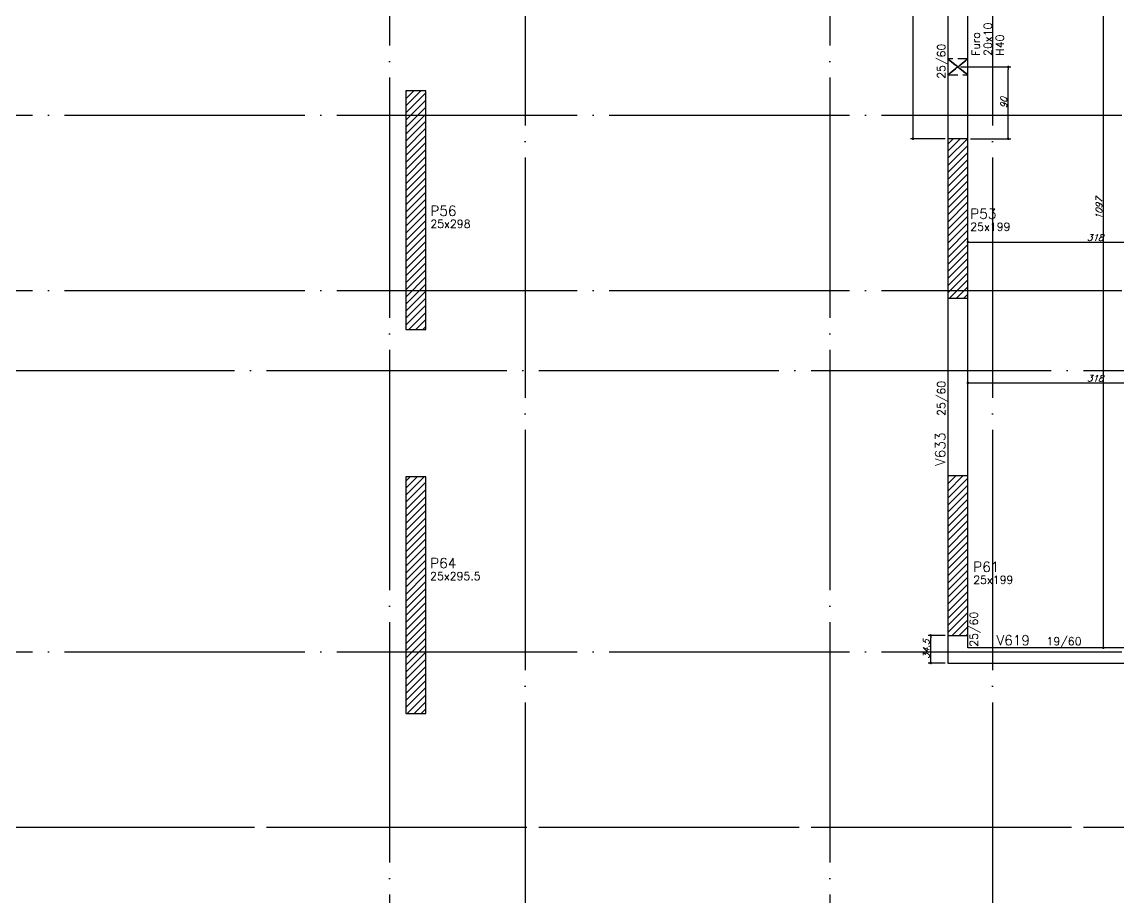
# Model space of a CAD drawing. Extents: x -4245 to 5400, y -2094 to 2406.
# Drawn here: x -1718 to -349, y -102 to 990 of the extents above; entities that cross this region are included whole.
import ezdxf
from ezdxf.enums import TextEntityAlignment as Align

# ---------------------------------------------------------------- set-up
doc = ezdxf.new("R2010")
doc.units = 0
doc.header["$LTSCALE"] = 50
doc.header["$MEASUREMENT"] = 0
doc.linetypes.add('EIXO', pattern=[6.8, 6, -0.4, 0, -0.4])
doc.linetypes.add('HIDDEN', pattern=[0.375, 0.25, -0.125])
doc.layers.get('0').update_dxf_attribs({"linetype": 'CONTINUOUS'})
doc.layers.get('DEFPOINTS').update_dxf_attribs({"linetype": 'CONTINUOUS'})
for name, color, linetype in [('F-COTAS', 106, 'CONTINUOUS'), ('F-COTAS-FUROS', 50, 'CONTINUOUS'), ('F-EIXO', 12, 'EIXO'), ('F-FURO-PAREDE', 2, 'HIDDEN'), ('F-FURO-PAREDE-TEXTOS', 2, 'CONTINUOUS'), ('F-PILARES-DIM', 172, 'CONTINUOUS'), ('F-PILARES-HACH', 174, 'CONTINUOUS'), ('F-PILARES-NOME', 170, 'CONTINUOUS'), ('F-PILARES-S', 170, 'CONTINUOUS'), ('F-TEXTO', 6, 'CONTINUOUS'), ('F-VIGAS', 3, 'CONTINUOUS'), ('F-VIGAS-DIM', 2, 'CONTINUOUS'), ('F-VIGAS-NOME', 4, 'CONTINUOUS')]:
    doc.layers.add(name, color=color, linetype=linetype)
doc.styles.add('CP-TEXT-INCL', font='simplex.shx', dxfattribs={"oblique": 20})
doc.styles.add('MCP', font='simplex.shx')
doc.styles.add('ROMANS', font='simplex.shx')
doc.dimstyles.new('CP-COTAS-50', dxfattribs={"dimscale": 0.64, "dimtxt": 12.5, "dimasz": 5, "dimexe": 5, "dimexo": 5, "dimgap": 2.5, "dimtad": 1, "dimdec": 1, "dimdsep": 46, "dimtxsty": 'CP-TEXT-INCL', "dimblk1": 'DOT', "dimblk2": 'DOT', "dimsah": 1, "dimcen": 9, "dimclrd": 256, "dimclre": 256, "dimclrt": 256, "dimadec": 0, "dimazin": 0, "dimtfac": 1, "dimtdec": 1, "dimtmove": 2, "dimatfit": 3, "dimldrblk": 'DOT', "dimfxl": 0, "dimtolj": 1, "dimarcsym": 0})
pattern_1 = [(45, (0, 10000), (-4.4194174, 4.4194174), [])]

# ---------------------------------------------------------------- blocks, each defined once
blk = doc.blocks.new('*U10')
at = {"layer": 'F-EIXO'}
blk.add_line((0, 0), (7397, 0), dxfattribs=at)
at = {"layer": 'F-TEXTO', "style": 'ROMANS'}
blk.add_attdef('EIXO', text='', height=17.5, dxfattribs=at).set_placement((-28.2072, 0), align=Align.MIDDLE_CENTER)
blk = doc.blocks.new('*U16')
at = {"layer": 'F-EIXO'}
blk.add_line((0, 0), (7484.954, 0), dxfattribs=at)
at = {"layer": 'F-TEXTO', "style": 'ROMANS'}
blk.add_attdef('EIXO', text='', height=17.5, dxfattribs=at).set_placement((-28.2072, 0), align=Align.MIDDLE_CENTER)
blk = doc.blocks.new('*U17')
at = {"layer": 'F-EIXO'}
blk.add_line((0, 0), (0, -3477.9), dxfattribs=at)
at = {"layer": 'F-TEXTO', "style": 'ROMANS'}
blk.add_attdef('EIXO', text='', height=17.5, rotation=360, dxfattribs=at).set_placement((0, 28.2), align=Align.MIDDLE_CENTER)
blk = doc.blocks.new('*U12')
at = {"layer": 'F-EIXO'}
blk.add_line((0, 0), (0, -3377.9), dxfattribs=at)
at = {"layer": 'F-TEXTO', "style": 'ROMANS'}
blk.add_attdef('EIXO', text='', height=17.5, rotation=360, dxfattribs=at).set_placement((0, 28.2), align=Align.MIDDLE_CENTER)
blk = doc.blocks.new('*U9')
at = {"layer": 'F-EIXO'}
blk.add_line((0, 0), (0, -3477.9), dxfattribs=at)
at = {"layer": 'F-TEXTO', "style": 'ROMANS'}
blk.add_attdef('EIXO', text='', height=17.5, rotation=360, dxfattribs=at).set_placement((0, 28.2), align=Align.MIDDLE_CENTER)
blk = doc.blocks.new('_DOT')
at = {"color": 0, "linetype": 'ByBlock'}
blk.add_line((-0.5, 0), (-1, 0), dxfattribs=at)
at = {"color": 0, "linetype": 'ByBlock', "const_width": 0.5}
blk.add_lwpolyline([(-0.25, 0, 1), (0.25, 0, 1)], format="xyb", close=True, dxfattribs=at)
blk = doc.blocks.new('*D56')
at = {"layer": 'DEFPOINTS', "color": 0, "linetype": 'Continuous', "transparency": 16777216}
for p in [(-367.7, 1306), (-367.7, 1306), (-367.7, 209)]:
    blk.add_point(p, dxfattribs=at)
at = {"layer": 'F-COTAS', "linetype": 'Continuous', "lineweight": -2, "transparency": 16777216}
blk.add_line((-367.7, 212.2), (-367.7, 1302.8), dxfattribs=at)
at = {"layer": 'F-COTAS', "linetype": 'Continuous', "lineweight": -2, "transparency": 16777216, "xscale": 3.2, "yscale": 3.2, "zscale": 3.2}
for p, rotation in [((-367.7, 1306), 90), ((-367.7, 209), 270)]:
    blk.add_blockref('_DOT', p, dxfattribs=dict(at, rotation=rotation))
at = {"layer": 'F-COTAS', "linetype": 'Continuous', "transparency": 16777216, "insert": (-373.3, 757.5), "char_height": 8, "attachment_point": 5, "rotation": 90, "style": 'CP-TEXT-INCL'}
blk.add_mtext('\\A1;1097', dxfattribs=at)
blk = doc.blocks.new('*D74')
at = {"layer": 'DEFPOINTS', "color": 0, "linetype": 'Continuous', "transparency": 16777216}
for p in [(-537, 539.8), (-219, 539.8), (-219, 539.8)]:
    blk.add_point(p, dxfattribs=at)
at = {"layer": 'F-COTAS', "linetype": 'Continuous', "lineweight": -2, "transparency": 16777216}
blk.add_line((-533.8, 539.8), (-222.2, 539.8), dxfattribs=at)
at = {"layer": 'F-COTAS', "linetype": 'Continuous', "lineweight": -2, "transparency": 16777216, "xscale": 3.2, "yscale": 3.2, "zscale": 3.2, "rotation": 180}
blk.add_blockref('_DOT', (-537, 539.8), dxfattribs=at)
at = {"layer": 'F-COTAS', "linetype": 'Continuous', "lineweight": -2, "transparency": 16777216, "xscale": 3.2, "yscale": 3.2, "zscale": 3.2}
blk.add_blockref('_DOT', (-219, 539.8), dxfattribs=at)
at = {"layer": 'F-COTAS', "linetype": 'Continuous', "transparency": 16777216, "insert": (-378, 545.4), "char_height": 8, "attachment_point": 5, "style": 'CP-TEXT-INCL'}
blk.add_mtext('\\A1;318', dxfattribs=at)
blk = doc.blocks.new('*D84')
at = {"layer": 'DEFPOINTS', "color": 0, "linetype": 'Continuous', "transparency": 16777216}
for p in [(-537, 715.6), (-219, 715.6), (-219, 715.6)]:
    blk.add_point(p, dxfattribs=at)
at = {"layer": 'F-COTAS', "linetype": 'Continuous', "lineweight": -2, "transparency": 16777216}
blk.add_line((-533.8, 715.6), (-222.2, 715.6), dxfattribs=at)
at = {"layer": 'F-COTAS', "linetype": 'Continuous', "lineweight": -2, "transparency": 16777216, "xscale": 3.2, "yscale": 3.2, "zscale": 3.2, "rotation": 180}
blk.add_blockref('_DOT', (-537, 715.6), dxfattribs=at)
at = {"layer": 'F-COTAS', "linetype": 'Continuous', "lineweight": -2, "transparency": 16777216, "xscale": 3.2, "yscale": 3.2, "zscale": 3.2}
blk.add_blockref('_DOT', (-219, 715.6), dxfattribs=at)
at = {"layer": 'F-COTAS', "linetype": 'Continuous', "transparency": 16777216, "insert": (-378, 721.2), "char_height": 8, "attachment_point": 5, "style": 'CP-TEXT-INCL'}
blk.add_mtext('\\A1;318', dxfattribs=at)
blk = doc.blocks.new('*D120')
at = {"layer": 'DEFPOINTS', "color": 0, "linetype": 'Continuous', "transparency": 16777216}
for p in [(-583.4, 224.5), (-562, 224.5), (-562, 190)]:
    blk.add_point(p, dxfattribs=at)
at = {"layer": 'F-COTAS', "linetype": 'Continuous', "lineweight": -2, "transparency": 16777216}
for p, q in [((-565.2, 224.5), (-586.6, 224.5)), ((-583.4, 193.2), (-583.4, 221.3)), ((-565.2, 190), (-586.6, 190))]:
    blk.add_line(p, q, dxfattribs=at)
at = {"layer": 'F-COTAS', "linetype": 'Continuous', "lineweight": -2, "transparency": 16777216, "xscale": 3.2, "yscale": 3.2, "zscale": 3.2}
for p, rotation in [((-583.4, 224.5), 90), ((-583.4, 190), 270)]:
    blk.add_blockref('_DOT', p, dxfattribs=dict(at, rotation=rotation))
at = {"layer": 'F-COTAS', "linetype": 'Continuous', "transparency": 16777216, "insert": (-589, 207.3), "char_height": 8, "attachment_point": 5, "rotation": 90, "style": 'CP-TEXT-INCL'}
blk.add_mtext('\\A1;34.5', dxfattribs=at)
blk = doc.blocks.new('*D121')
at = {"layer": 'DEFPOINTS', "color": 0, "linetype": 'Continuous', "transparency": 16777216}
for p in [(-605.5, 1206.6), (-581.8, 1206.6), (-562, 844.5)]:
    blk.add_point(p, dxfattribs=at)
at = {"layer": 'F-COTAS', "linetype": 'Continuous', "lineweight": -2, "transparency": 16777216}
for p, q in [((-585, 1206.6), (-608.7, 1206.6)), ((-605.5, 847.7), (-605.5, 1203.4)), ((-565.2, 844.5), (-608.7, 844.5))]:
    blk.add_line(p, q, dxfattribs=at)
at = {"layer": 'F-COTAS', "linetype": 'Continuous', "lineweight": -2, "transparency": 16777216, "xscale": 3.2, "yscale": 3.2, "zscale": 3.2}
for p, rotation in [((-605.5, 1206.6), 90), ((-605.5, 844.5), 270)]:
    blk.add_blockref('_DOT', p, dxfattribs=dict(at, rotation=rotation))
at = {"layer": 'F-COTAS', "linetype": 'Continuous', "transparency": 16777216, "insert": (-611.1, 1025.6), "char_height": 8, "attachment_point": 5, "rotation": 90, "style": 'CP-TEXT-INCL'}
blk.add_mtext('\\A1;362.1', dxfattribs=at)
blk = doc.blocks.new('*D354')
at = {"layer": 'DEFPOINTS', "color": 0, "linetype": 'Continuous', "transparency": 16777216}
for p in [(-549.5, 934.2), (-486.5, 934.2), (-537, 844.5)]:
    blk.add_point(p, dxfattribs=at)
at = {"layer": 'F-COTAS-FUROS', "linetype": 'Continuous', "lineweight": -2, "transparency": 16777216}
for p, q in [((-546.3, 934.2), (-483.3, 934.2)), ((-486.5, 847.7), (-486.5, 931)), ((-533.8, 844.5), (-483.3, 844.5))]:
    blk.add_line(p, q, dxfattribs=at)
at = {"layer": 'F-COTAS-FUROS', "linetype": 'Continuous', "lineweight": -2, "transparency": 16777216, "xscale": 3.2, "yscale": 3.2, "zscale": 3.2}
for p, rotation in [((-486.5, 934.2), 90), ((-486.5, 844.5), 270)]:
    blk.add_blockref('_DOT', p, dxfattribs=dict(at, rotation=rotation))
at = {"layer": 'F-COTAS-FUROS', "linetype": 'Continuous', "transparency": 16777216, "insert": (-492.1, 889.4), "char_height": 8, "attachment_point": 5, "rotation": 90, "style": 'CP-TEXT-INCL'}
blk.add_mtext('\\A1;90', dxfattribs=at)

msp = doc.modelspace()

# ---------------------------------------------------------------- hatches: boundary and pattern name
at = {"layer": 'F-PILARES-HACH', "linetype": 'Continuous'}
h = msp.add_hatch(dxfattribs=at)
h.set_pattern_fill('ANSI31', color=256, scale=50, style=0)
h.set_pattern_definition(pattern_1)
h.paths.add_polyline_path([(-1239, 606.5), (-1214, 606.5), (-1214, 904.5), (-1239, 904.5)], flags=16)
h = msp.add_hatch(dxfattribs=at)
h.set_pattern_fill('ANSI31', color=256, scale=50, style=0)
h.set_pattern_definition(pattern_1)
h.paths.add_polyline_path([(-562, 645.5), (-537, 645.5), (-537, 844.5), (-562, 844.5)], flags=16)
h = msp.add_hatch(dxfattribs=at)
h.set_pattern_fill('ANSI31', color=256, scale=50, style=0)
h.set_pattern_definition(pattern_1)
h.paths.add_polyline_path([(-1239, 127), (-1214, 127), (-1214, 422.5), (-1239, 422.5)], flags=16)
h = msp.add_hatch(dxfattribs=at)
h.set_pattern_fill('ANSI31', color=256, scale=50, style=0)
h.set_pattern_definition(pattern_1)
h.paths.add_polyline_path([(-562, 224.5), (-537, 224.5), (-537, 423.5), (-562, 423.5)], flags=16)

# ---------------------------------------------------------------- linework, layer by layer
at = {"layer": 'F-EIXO'}
msp.add_line((-3768.53, -15), (3691.239, -15), dxfattribs=at)
at = {"layer": 'F-FURO-PAREDE'}
msp.add_lwpolyline([(-549.5, 934.232), (-537, 924.232), (-537, 944.232), (-549.5, 934.232), (-537, 944.232), (-562, 944.232), (-549.5, 934.232), (-562, 944.232), (-562, 924.232), (-549.5, 934.232), (-562, 924.232), (-537, 924.232), (-549.5, 934.232)], dxfattribs=at)
at = {"layer": 'F-PILARES-S', "linetype": 'Continuous'}
for points in [[(-1239, 606.5), (-1214, 606.5), (-1214, 904.5), (-1239, 904.5), (-1239, 606.5)], [(-562, 645.5), (-537, 645.5), (-537, 844.5), (-562, 844.5), (-562, 645.5)], [(-1239, 127), (-1214, 127), (-1214, 422.5), (-1239, 422.5), (-1239, 127)], [(-562, 224.5), (-537, 224.5), (-537, 423.5), (-562, 423.5), (-562, 224.5)]]:
    msp.add_lwpolyline(points, dxfattribs=at)
at = {"layer": 'F-VIGAS'}
for points in [[(-562, 1206.6), (-562, 844.5)], [(-537, 844.5), (-537, 1216.1)], [(-562, 645.5), (-562, 423.5)], [(-537, 423.5), (-537, 645.5)], [(-562, 224.5), (-562, 190)], [(-537, 209), (-537, 224.5)], [(-219, 209), (-537, 209)], [(-562, 190), (-219, 190)]]:
    msp.add_lwpolyline(points, dxfattribs=at)

# ---------------------------------------------------------------- block references
at = {"layer": 'F-EIXO', "linetype": 'Continuous'}
for name, p in [('*U9', (-1259.5, 1941.357)), ('*U17', (-709.5, 1941.357)), ('*U12', (-1090, 1841.357)), ('*U12', (-506, 1841.357)), ('*U10', (-3705.761, 874)), ('*U10', (-3705.761, 655)), ('*U16', (-3793.715, 555)), ('*U10', (-3705.761, 204)), ('*U16', (-3793.715, -15))]:
    msp.add_blockref(name, p, dxfattribs=at)

# ---------------------------------------------------------------- texts
at = {"layer": 'F-FURO-PAREDE-TEXTOS', "linetype": 'Continuous', "style": 'MCP'}
for s, p in [('20x10', (-507, 948.021)), ('Furo', (-522, 948.021)), ('H40', (-492, 948.021))]:
    msp.add_text(s, height=10, rotation=90, dxfattribs=at).set_placement(p)
at = {"layer": 'F-PILARES-DIM', "linetype": 'Continuous', "style": 'MCP'}
for s, p in [('25x298', (-1208.349, 733.319)), ('25x199', (-533.991, 729.678)), ('25x295.5', (-1208.589, 293.479)), ('25x199', (-530.286, 288.856))]:
    msp.add_text(s, height=10, dxfattribs=at).set_placement(p)
at = {"layer": 'F-PILARES-NOME', "linetype": 'Continuous', "style": 'MCP'}
for s, p in [('P56', (-1208.349, 748.319)), ('P53', (-533.991, 744.678)), ('P64', (-1208.589, 308.479)), ('P61', (-530.286, 303.856))]:
    msp.add_text(s, height=12.5, dxfattribs=at).set_placement(p)
at = {"layer": 'F-VIGAS-DIM', "linetype": 'Continuous', "style": 'MCP'}
for p in [(-565.125, 919.5), (-565.125, 498.5), (-524.5, 210.25)]:
    msp.add_text('25/60', height=10, rotation=90, dxfattribs=at).set_placement(p)
msp.add_text('19/60', height=10, dxfattribs=at).set_placement((-438.736, 212.125))
at = {"layer": 'F-VIGAS-NOME', "linetype": 'Continuous', "style": 'MCP'}
msp.add_text('V633', height=12.5, rotation=90, dxfattribs=at).set_placement((-565.125, 436))
msp.add_text('V619', height=12.5, dxfattribs=at).set_placement((-501.236, 212.125))

# ---------------------------------------------------------------- dimensions: what is measured, and where the dimension line sits
at = {"layer": 'F-COTAS', "linetype": 'Continuous'}
for base, p1, p2, angle, picture, middle in [((-367.727, 1306), (-367.727, 209), (-367.727, 1306), 270, '*D56', (-373.327, 757.5)), ((-219, 715.627), (-537, 715.627), (-219, 715.627), 180, '*D84', (-378, 721.227)), ((-219, 539.783), (-537, 539.783), (-219, 539.783), 180, '*D74', (-378, 545.383))]:
    dim = msp.add_linear_dim(base=base, p1=p1, p2=p2, angle=angle, dimstyle='CP-COTAS-50', dxfattribs=at)
    dim.commit()
    dim.dimension.update_dxf_attribs({"geometry": picture, "text_midpoint": middle})
for base, p1, p2, picture, middle in [((-605.475, 1206.6), (-562, 844.5), (-581.79, 1206.6), '*D121', (-611.075, 1025.55)), ((-583.361, 224.5), (-562, 190), (-562, 224.5), '*D120', (-588.961, 207.25))]:
    dim = msp.add_linear_dim(base=base, p1=p1, p2=p2, angle=90, dimstyle='CP-COTAS-50', override={"dimfxl": 7.5}, dxfattribs=at)
    dim.commit()
    dim.dimension.update_dxf_attribs({"geometry": picture, "text_midpoint": middle})
at = {"layer": 'F-COTAS-FUROS', "linetype": 'Continuous'}
dim = msp.add_linear_dim(base=(-486.525, 934.232), p1=(-537, 844.5), p2=(-549.5, 934.232), angle=90, dimstyle='CP-COTAS-50', override={"dimdec": 0, "dimfxl": 7.5}, dxfattribs=at)
dim.commit()
dim.dimension.update_dxf_attribs({"geometry": '*D354', "text_midpoint": (-492.125, 889.366)})

doc.saveas('drawing.dxf')
